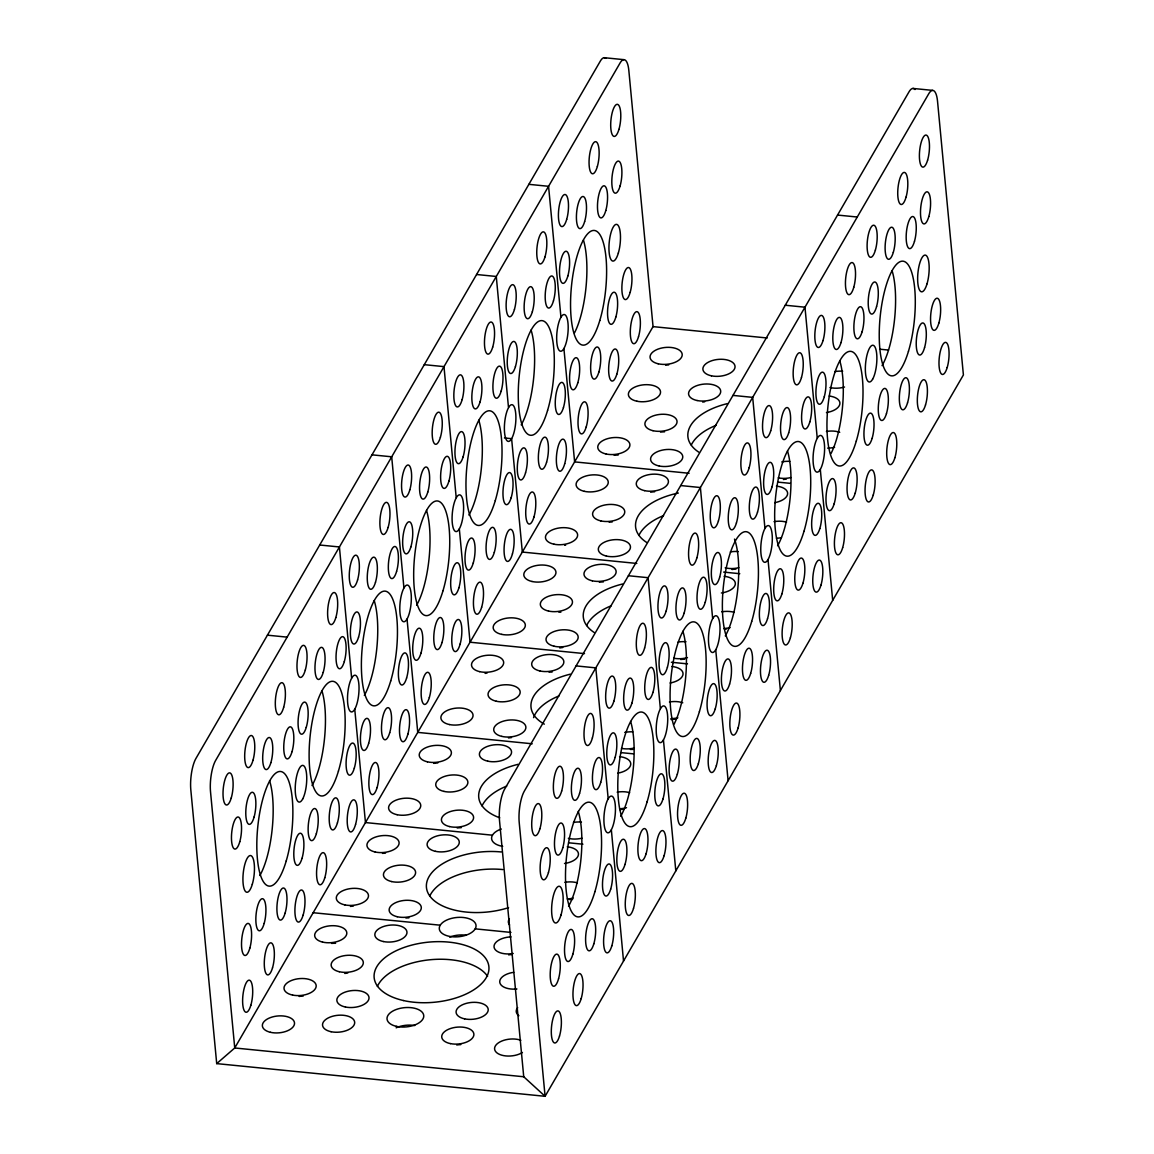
<?xml version="1.0" encoding="UTF-8"?>
<svg xmlns="http://www.w3.org/2000/svg" width="1154" height="1154" viewBox="0 0 1154 1154"><rect width="100%" height="100%" fill="white"/><g stroke="black" fill="none" stroke-linecap="round" stroke-linejoin="round"><path stroke-width="1.5" d="M440.251 925.191L313.181 912.727M502.697 846.344A18.435 9.665 -5.4 0 1 492.296 835.467L492.542 835.02A18.435 9.665 -5.4 0 1 501.298 828.99M475.174 928.855L475.419 928.422A18.435 9.665 -5.4 0 0 453.205 918.007A18.435 9.665 -5.4 0 0 444.261 934.668A18.435 9.665 -5.4 0 0 475.188 928.855L510.948 932.418M351.797 677.932L351.898 677.759A18.435 5.496 -84.3 0 1 358.822 683.731A18.435 5.496 -84.3 0 1 354.999 708.744L354.552 709.522A18.435 5.496 -84.3 0 1 347.686 703.132A18.435 5.496 -84.3 0 1 351.638 678.206L339.42 546.967L319.716 545.005M404.088 587.761L404.188 587.588A18.435 5.496 -84.3 0 1 411.112 593.56A18.435 5.496 -84.3 0 1 407.29 618.587L406.843 619.352A18.435 5.496 -84.3 0 1 399.976 612.962A18.435 5.496 -84.3 0 1 403.929 588.035L391.696 456.796L371.992 454.835M456.364 497.59L456.465 497.417A18.435 5.496 -84.3 0 1 463.403 503.389A18.435 5.496 -84.3 0 1 459.58 528.417L459.133 529.181A18.435 5.496 -84.3 0 1 452.267 522.791A18.435 5.496 -84.3 0 1 456.219 497.864L443.987 366.626L424.283 364.664M508.654 407.42L508.755 407.247A18.435 5.496 -84.3 0 1 515.694 413.233A18.435 5.496 -84.3 0 1 511.857 438.246L511.424 439.01A18.435 5.496 -84.3 0 1 504.558 432.62A18.435 5.496 -84.3 0 1 508.51 407.694L496.278 276.47L476.573 274.508M611.144 830.087A18.435 5.496 -84.3 0 1 604.09 824.071A18.435 5.496 -84.3 0 1 608.187 798.813L608.346 798.554A18.435 5.496 -84.3 0 1 615.241 804.785A18.435 5.496 -84.3 0 1 611.346 829.755L623.521 961.051M660.477 708.657L660.636 708.383A18.435 5.496 -84.3 0 1 667.531 714.614A18.435 5.496 -84.3 0 1 663.622 739.584L663.189 740.334A18.435 5.496 -84.3 0 1 656.366 733.699A18.435 5.496 -84.3 0 1 660.376 708.83L648.101 577.692L628.396 575.731M712.768 618.486L712.927 618.212A18.435 5.496 -84.3 0 1 719.822 624.444A18.435 5.496 -84.3 0 1 715.913 649.413L715.48 650.164A18.435 5.496 -84.3 0 1 708.643 643.528A18.435 5.496 -84.3 0 1 712.667 618.659L700.391 487.522L680.687 485.56M765.059 528.316L765.217 528.042A18.435 5.496 -84.3 0 1 772.113 534.273A18.435 5.496 -84.3 0 1 768.203 559.243L767.756 560.007A18.435 5.496 -84.3 0 1 760.933 553.357A18.435 5.496 -84.3 0 1 764.958 528.489L752.682 397.365L732.978 395.404M817.349 438.145L817.508 437.885A18.435 5.496 -84.3 0 1 824.403 444.102A18.435 5.496 -84.3 0 1 820.494 469.072L820.047 469.837A18.435 5.496 -84.3 0 1 813.224 463.187A18.435 5.496 -84.3 0 1 817.248 438.318L804.973 307.195L785.268 305.233M216.707 1063.613L545.092 1096.3L519.228 822.672A23.051 6.881 -84.3 0 1 524.349 791.096L928.725 93.791A23.051 6.881 -84.3 0 1 937.538 101.307L963.402 374.949L545.092 1096.3L523.728 1076.754L234.738 1047.976L210.533 791.932A23.051 6.881 -84.3 0 1 215.668 760.371L620.03 63.066A23.051 6.881 -84.3 0 1 628.843 70.582L653.049 326.625L234.738 1047.976L216.707 1063.613L190.828 789.971A23.051 6.881 -84.3 0 1 195.964 758.409L600.325 61.104A23.051 6.881 -84.3 0 1 605.792 58.32M560.945 317.249L560.786 317.523A18.435 5.496 -84.3 0 0 556.848 342.45A18.435 5.496 -84.3 0 0 563.715 348.84L563.902 348.508A18.435 5.496 -84.3 0 0 567.999 323.264A18.435 5.496 -84.3 0 0 560.945 317.249L548.568 186.299L528.864 184.337M604.249 57.7L623.939 59.662M912.929 88.425L932.634 90.387M837.559 215.062L857.263 217.024M653.049 326.625L767.222 337.992M879.608 349.186L888.522 350.066M504.457 437.972L511.611 438.679L522.329 552.059L636.792 563.441M689.082 473.27L574.62 461.888L563.902 348.508M777.753 482.098L790.274 483.353M723.673 572.096L739.772 573.697M584.501 653.611L470.039 642.215L459.321 528.849M671.383 662.266L687.481 663.867M267.425 635.176L287.13 637.138M576.106 665.901L595.81 667.863L608.187 798.828M532.225 743.782L417.748 732.386L407.03 619.02M620.881 752.61L633.402 753.851M492.455 835.193L365.457 822.557L354.754 709.191M568.605 842.781L582.914 844.209M820.306 469.404L832.683 600.368M768.016 559.575L780.392 690.539M715.725 649.745L728.102 780.71M663.435 739.916L675.811 870.881M523.728 1076.754L499.523 820.71A23.051 6.881 -84.3 0 1 504.644 789.134L909.02 91.83A23.051 6.881 -84.3 0 1 914.963 89.536M892.129 270.858A57.628 17.195 -84.3 0 1 882.06 365.63M839.766 360.798A57.628 17.195 -84.3 0 1 830.967 453.609M787.475 450.969A57.628 17.195 -84.3 0 1 777.594 545.77M665.656 365.198A16.142 8.453 -5.4 0 1 668.685 364.924M660.521 432.115A16.142 8.453 -5.4 0 1 664.56 431.827M702.699 402.082A16.142 8.453 -5.4 0 1 704.69 401.78M691.289 445.026A57.628 30.192 -5.4 0 1 716.172 425.292M614.13 455.267A16.142 8.453 -5.4 0 1 618.155 455.08M783.451 479.516A16.142 8.453 -5.4 0 1 786.437 479.054M844.54 387.023A16.142 8.453 -5.4 0 1 829.971 387.528M834.674 371.631A16.142 8.453 -5.4 0 1 842.665 371.227M829.192 396.024A16.142 8.453 -5.4 0 1 839.852 404.03A16.142 8.453 -5.4 0 1 826.452 412.569M834.602 447.276A16.142 8.453 -5.4 0 1 827.62 448.127M826.437 431.466A16.142 8.453 -5.4 0 1 839.723 432.303M698.761 452.152A57.628 30.192 -5.4 0 1 727.554 403.583M790.937 477.554A16.142 8.453 -5.4 0 1 778.214 477.828M781.792 461.917A16.142 8.453 -5.4 0 1 789.783 461.355M638.912 535.384A57.628 30.192 -5.4 0 1 663.564 515.578M646.702 542.467A57.628 30.192 -5.4 0 1 678.35 493.046M776.411 486.137A16.142 8.453 -5.4 0 1 787.605 493.926A16.142 8.453 -5.4 0 1 774.666 502.654M781.46 537.634A16.142 8.453 -5.4 0 1 776.454 538.269M774.031 521.651A16.142 8.453 -5.4 0 1 786.538 522.171M738.805 567.681A16.142 8.453 -5.4 0 1 725.188 567.826M730.309 551.929A16.142 8.453 -5.4 0 1 738.3 551.583M609.139 522.171A16.142 8.453 -5.4 0 1 612.168 521.997M731.982 569.528A16.142 8.453 -5.4 0 1 735.992 569.081M564.638 545.251A16.142 8.453 -5.4 0 1 565.633 545.236M650.64 492.21A16.142 8.453 -5.4 0 1 654.65 491.763M586.621 625.555A57.628 30.192 -5.4 0 1 611.274 605.749M594.411 632.637A57.628 30.192 -5.4 0 1 622.612 583.996M724.121 576.308A16.142 8.453 -5.4 0 1 735.286 584.371A16.142 8.453 -5.4 0 1 721.38 592.983M730.136 627.588A16.142 8.453 -5.4 0 1 724.164 628.44M721.74 611.822A16.142 8.453 -5.4 0 1 734.247 612.341M687.467 657.592A16.142 8.453 -5.4 0 1 673.777 658.198M678.018 642.1A16.142 8.453 -5.4 0 1 686.01 641.754M558.868 612.197A16.142 8.453 -5.4 0 1 560.873 612.183M559.762 647.971A16.142 8.453 -5.4 0 1 562.763 647.509M724.395 629.247A16.142 8.453 -5.4 0 1 726.414 629.031M680.687 659.525A16.142 8.453 -5.4 0 1 684.711 659.222M599.344 582.222A16.142 8.453 -5.4 0 1 603.369 581.904M583.448 240.133A57.628 17.195 -84.3 0 1 574.461 332.929M531.085 330.073A57.628 17.195 -84.3 0 1 521.204 424.874M478.795 420.244A57.628 17.195 -84.3 0 1 468.913 515.045M734.492 539.077A57.628 17.195 -84.3 0 1 725.303 635.941M533.566 717.644A57.628 30.192 -5.4 0 1 558.998 695.92M544.342 724.149A57.628 30.192 -5.4 0 1 570.321 674.167M671.844 666.478A16.142 8.453 -5.4 0 1 683.024 674.268A16.142 8.453 -5.4 0 1 670.085 682.995M677.845 717.759A16.142 8.453 -5.4 0 1 670.878 718.625M669.45 701.993A16.142 8.453 -5.4 0 1 682.764 702.786M634.224 748.023A16.142 8.453 -5.4 0 1 621.501 748.369M624.747 732.458A16.142 8.453 -5.4 0 1 632.753 731.852M508.467 737.954A16.142 8.453 -5.4 0 1 511.482 737.594M671.109 719.577A16.142 8.453 -5.4 0 1 676.143 719.115M630.401 749.48A16.142 8.453 -5.4 0 1 633.431 749.393M485.098 673.402A16.142 8.453 -5.4 0 1 487.075 673.056M549.059 672.162A16.142 8.453 -5.4 0 1 552.088 672.075M426.504 510.414A57.628 17.195 -84.3 0 1 416.623 605.215M682.908 631.31A57.628 17.195 -84.3 0 1 674.109 724.121M630.618 721.481A57.628 17.195 -84.3 0 1 620.722 816.267M578.255 811.421A57.628 17.195 -84.3 0 1 568.561 906.236M482.04 805.896A57.628 30.192 -5.4 0 1 506.707 786.09M499.74 817.797A57.628 30.192 -5.4 0 1 479.617 790.216A57.628 30.192 -5.4 0 1 518.031 764.337M619.554 756.649A16.142 8.453 -5.4 0 1 630.733 764.438A16.142 8.453 -5.4 0 1 617.794 773.166M626.507 807.67A16.142 8.453 -5.4 0 1 619.597 808.766M617.159 792.163A16.142 8.453 -5.4 0 1 629.666 792.683M581.948 838.179A16.142 8.453 -5.4 0 1 568.331 838.323M573.451 822.441A16.142 8.453 -5.4 0 1 581.443 822.095M457.172 827.966A16.142 8.453 -5.4 0 1 461.211 827.692M619.828 809.589A16.142 8.453 -5.4 0 1 623.852 809.286M433.789 763.385A16.142 8.453 -5.4 0 1 437.813 762.953M429.75 896.067A57.628 30.192 -5.4 0 1 502.899 869.568M508.568 907.664A57.628 30.192 -5.4 0 1 426.504 888.032A57.628 30.192 -5.4 0 1 501.24 851.969M567.263 846.82A16.142 8.453 -5.4 0 1 578.414 854.869A16.142 8.453 -5.4 0 1 564.508 863.495M573.278 898.101A16.142 8.453 -5.4 0 1 567.306 898.937M564.869 882.334A16.142 8.453 -5.4 0 1 577.375 882.853M509.578 924.96A16.142 8.453 -5.4 0 1 509.376 918.728M449.671 937.12A18.435 9.665 -5.4 0 1 466.303 935.259M405.891 918.021A16.142 8.453 -5.4 0 1 408.92 917.863M569.542 899.543A16.142 8.453 -5.4 0 1 572.572 899.471M350.455 906.453A16.142 8.453 -5.4 0 1 353.456 906.034M382.508 853.397A16.142 8.453 -5.4 0 1 385.523 853.123M456.753 1044.99A16.142 8.453 -5.4 0 1 460.792 1044.615M344.801 973.471A16.142 8.453 -5.4 0 1 347.801 973.01M396.154 1027.81A18.435 9.665 -5.4 0 1 414.776 1025.545M377.372 986.439A57.628 30.192 -5.4 0 1 430.673 959.695A57.628 30.192 -5.4 0 1 487.594 976.342M299.16 996.45A16.142 8.453 -5.4 0 1 303.185 996.09M331.559 943.409A16.142 8.453 -5.4 0 1 335.583 943.294M508.654 954.877A16.142 8.453 -5.4 0 1 511.669 954.517M518.853 1015.722A16.142 8.453 -5.4 0 1 517.67 1007.658M522.43 1052.491A16.142 8.453 -5.4 0 1 499.942 1054.568A16.142 8.453 -5.4 0 1 498.427 1042.841A16.142 8.453 -5.4 0 1 520.843 1040.259M516.92 988.978A16.142 8.453 -5.4 0 1 499.812 982.53A16.142 8.453 -5.4 0 1 513.703 972.317M513.213 953.507A16.142 8.453 -5.4 0 1 494.056 947.073A16.142 8.453 -5.4 0 1 511.02 936.875M374.213 600.585A57.628 17.195 -84.3 0 1 364.332 695.372M321.923 690.756A57.628 17.195 -84.3 0 1 312.042 785.542M269.574 780.695A57.628 17.195 -84.3 0 1 259.866 875.511M302.709 798.914L302.463 799.361A18.435 5.496 -84.3 0 1 295.395 784.518A18.435 5.496 -84.3 0 1 304.945 767.323A18.435 5.496 -84.3 0 1 302.709 798.914M872.597 379.233L872.337 379.666A18.435 5.496 -84.3 0 1 865.587 363.568A18.435 5.496 -84.3 0 1 875.266 347.599A18.435 5.496 -84.3 0 1 872.597 379.248M894.913 457.662A16.142 4.818 -84.3 0 0 893.557 432.577A16.142 4.818 -84.3 0 0 886.748 455.527A16.142 4.818 -84.3 0 0 894.913 457.662M886.474 413.536A16.142 4.818 -84.3 0 0 885.132 388.451A16.142 4.818 -84.3 0 0 878.324 411.401A16.142 4.818 -84.3 0 0 886.474 413.536M876.564 306.618A16.142 4.818 -84.3 0 0 874.891 281.994A16.142 4.818 -84.3 0 0 868.298 305.536A16.142 4.818 -84.3 0 0 876.564 306.618M928.826 216.534A16.142 4.818 -84.3 0 0 927.21 191.824A16.142 4.818 -84.3 0 0 920.575 215.264A16.142 4.818 -84.3 0 0 928.826 216.534M906.063 197.118A16.142 4.818 -84.3 0 0 904.447 172.422A16.142 4.818 -84.3 0 0 897.812 195.848A16.142 4.818 -84.3 0 0 906.063 197.118M875.381 250.129A16.142 4.818 -84.3 0 0 873.895 225.246A16.142 4.818 -84.3 0 0 867.173 248.456A16.142 4.818 -84.3 0 0 875.381 250.129M927.6 160.175A16.142 4.818 -84.3 0 0 926.244 135.09A16.142 4.818 -84.3 0 0 919.449 158.069A16.142 4.818 -84.3 0 0 927.6 160.175M947.203 367.477A16.142 4.818 -84.3 0 0 945.847 342.406A16.142 4.818 -84.3 0 0 939.039 365.385A16.142 4.818 -84.3 0 0 947.203 367.477M893.311 252.351A16.142 4.818 -84.3 0 0 891.97 227.266A16.142 4.818 -84.3 0 0 885.161 250.216A16.142 4.818 -84.3 0 0 893.311 252.351M914.502 241.244A16.142 4.818 -84.3 0 0 912.886 216.534A16.142 4.818 -84.3 0 0 906.251 239.974A16.142 4.818 -84.3 0 0 914.502 241.244M927.023 283.812A18.435 5.496 -84.3 0 0 925.479 255.135A18.435 5.496 -84.3 0 0 917.704 281.374A18.435 5.496 -84.3 0 0 927.023 283.812M924.556 347.657A16.142 4.818 -84.3 0 0 922.94 322.961A16.142 4.818 -84.3 0 0 916.305 346.402A16.142 4.818 -84.3 0 0 924.556 347.657M907.534 402.847A16.142 4.818 -84.3 0 0 906.193 377.762A16.142 4.818 -84.3 0 0 899.384 400.712A16.142 4.818 -84.3 0 0 907.534 402.847M908.472 351.249A57.628 17.195 -84.3 0 0 903.87 261.352A57.628 17.195 -84.3 0 0 879.42 342.969A57.628 17.195 -84.3 0 0 908.472 351.249M938.866 323.048A16.142 4.818 -84.3 0 0 937.308 298.251A16.142 4.818 -84.3 0 0 930.629 321.591A16.142 4.818 -84.3 0 0 938.866 323.048M925.508 404.953A16.142 4.818 -84.3 0 0 924.224 379.767A16.142 4.818 -84.3 0 0 917.372 402.602A16.142 4.818 -84.3 0 0 925.508 404.953M834.183 503.721A16.142 4.818 -84.3 0 0 832.842 478.621A16.142 4.818 -84.3 0 0 826.033 501.557A16.142 4.818 -84.3 0 0 834.183 503.721M823.004 340.589A16.142 4.818 -84.3 0 0 821.706 315.446A16.142 4.818 -84.3 0 0 814.868 338.324A16.142 4.818 -84.3 0 0 823.004 340.589M872.107 438.39A16.142 4.818 -84.3 0 0 870.852 413.175A16.142 4.818 -84.3 0 0 863.985 435.967A16.142 4.818 -84.3 0 0 872.107 438.39M856.282 441.102A57.628 17.195 -84.3 0 0 851.479 351.494A57.628 17.195 -84.3 0 0 827.158 433.486A57.628 17.195 -84.3 0 0 856.282 441.102M824.302 396.673A16.142 4.818 -84.3 0 0 822.557 372.165A16.142 4.818 -84.3 0 0 816.008 395.808A16.142 4.818 -84.3 0 0 824.302 396.673M842.68 547.616A16.142 4.818 -84.3 0 0 841.194 522.733A16.142 4.818 -84.3 0 0 834.472 545.943A16.142 4.818 -84.3 0 0 842.68 547.616M873.246 495.023A16.142 4.818 -84.3 0 0 871.905 469.923A16.142 4.818 -84.3 0 0 865.096 492.873A16.142 4.818 -84.3 0 0 873.246 495.023M855.215 493.119A16.142 4.818 -84.3 0 0 853.946 467.933A16.142 4.818 -84.3 0 0 847.094 490.782A16.142 4.818 -84.3 0 0 855.215 493.119M853.772 287.288A16.142 4.818 -84.3 0 0 852.157 262.578A16.142 4.818 -84.3 0 0 845.521 286.019A16.142 4.818 -84.3 0 0 853.772 287.288M840.992 342.608A16.142 4.818 -84.3 0 0 839.708 317.437A16.142 4.818 -84.3 0 0 832.856 340.3A16.142 4.818 -84.3 0 0 840.992 342.608M862.11 331.746A16.142 4.818 -84.3 0 0 860.711 306.733A16.142 4.818 -84.3 0 0 853.931 329.784A16.142 4.818 -84.3 0 0 862.11 331.746M781.893 593.892A16.142 4.818 -84.3 0 0 780.551 568.792A16.142 4.818 -84.3 0 0 773.743 591.728A16.142 4.818 -84.3 0 0 781.893 593.892M770.713 430.759A16.142 4.818 -84.3 0 0 769.415 405.617A16.142 4.818 -84.3 0 0 762.578 428.495A16.142 4.818 -84.3 0 0 770.713 430.759M819.816 528.561A16.142 4.818 -84.3 0 0 818.561 503.346A16.142 4.818 -84.3 0 0 811.695 526.123A16.142 4.818 -84.3 0 0 819.816 528.561M803.992 531.273A57.628 17.195 -84.3 0 0 799.188 441.665A57.628 17.195 -84.3 0 0 774.868 523.642A57.628 17.195 -84.3 0 0 803.992 531.273M772.012 486.844A16.142 4.818 -84.3 0 0 770.281 462.336A16.142 4.818 -84.3 0 0 763.717 485.978A16.142 4.818 -84.3 0 0 772.012 486.844M790.389 637.787A16.142 4.818 -84.3 0 0 788.903 612.889A16.142 4.818 -84.3 0 0 782.181 636.099A16.142 4.818 -84.3 0 0 790.389 637.787M820.956 585.179A16.142 4.818 -84.3 0 0 819.614 560.094A16.142 4.818 -84.3 0 0 812.805 583.044A16.142 4.818 -84.3 0 0 820.956 585.179M802.924 583.289A16.142 4.818 -84.3 0 0 801.655 558.103A16.142 4.818 -84.3 0 0 794.803 580.938A16.142 4.818 -84.3 0 0 802.924 583.289M801.482 377.459A16.142 4.818 -84.3 0 0 799.866 352.749A16.142 4.818 -84.3 0 0 793.231 376.19A16.142 4.818 -84.3 0 0 801.482 377.459M788.701 432.779A16.142 4.818 -84.3 0 0 787.417 407.607A16.142 4.818 -84.3 0 0 780.58 430.456A16.142 4.818 -84.3 0 0 788.701 432.779M809.819 421.917A16.142 4.818 -84.3 0 0 808.42 396.904A16.142 4.818 -84.3 0 0 801.641 419.955A16.142 4.818 -84.3 0 0 809.819 421.917M658.184 363.784A16.142 8.453 -5.4 0 0 682.216 354.696A16.142 8.453 -5.4 0 0 657.982 349.114A16.142 8.453 -5.4 0 0 658.184 363.784M653.005 430.702A16.142 8.453 -5.4 0 0 677.052 421.643A16.142 8.453 -5.4 0 0 652.847 416.031A16.142 8.453 -5.4 0 0 653.005 430.702M697.117 400.525A16.142 8.453 -5.4 0 0 720.702 391.105A16.142 8.453 -5.4 0 0 696.078 385.926A16.142 8.453 -5.4 0 0 697.117 400.525M711.455 375.829A16.142 8.453 -5.4 0 0 735.04 366.395A16.142 8.453 -5.4 0 0 710.417 361.216A16.142 8.453 -5.4 0 0 711.455 375.829M636.95 401.231A16.142 8.453 -5.4 0 0 660.535 391.797A16.142 8.453 -5.4 0 0 635.912 386.619A16.142 8.453 -5.4 0 0 636.95 401.231M606.11 453.998A16.142 8.453 -5.4 0 0 629.911 444.752A16.142 8.453 -5.4 0 0 605.489 439.357A16.142 8.453 -5.4 0 0 606.11 453.998M659.251 466.014A16.142 8.453 -5.4 0 0 682.75 456.508A16.142 8.453 -5.4 0 0 658.04 451.416A16.142 8.453 -5.4 0 0 659.251 466.014M644.624 490.652A16.142 8.453 -5.4 0 0 668.426 481.391A16.142 8.453 -5.4 0 0 643.99 476.011A16.142 8.453 -5.4 0 0 644.624 490.652M600.816 520.901A16.142 8.453 -5.4 0 0 624.761 511.756A16.142 8.453 -5.4 0 0 600.469 506.231A16.142 8.453 -5.4 0 0 600.816 520.901M606.34 556.04A16.142 8.453 -5.4 0 0 630.473 547.054A16.142 8.453 -5.4 0 0 606.355 541.356A16.142 8.453 -5.4 0 0 606.34 556.04M554.035 544.212A16.142 8.453 -5.4 0 0 577.62 534.792A16.142 8.453 -5.4 0 0 552.997 529.599A16.142 8.453 -5.4 0 0 554.035 544.212M584.285 491.315A16.142 8.453 -5.4 0 0 608.259 482.199A16.142 8.453 -5.4 0 0 583.996 476.645A16.142 8.453 -5.4 0 0 584.285 491.315M592.334 580.823A16.142 8.453 -5.4 0 0 616.135 571.562A16.142 8.453 -5.4 0 0 591.699 566.181A16.142 8.453 -5.4 0 0 592.334 580.823M548.525 611.057A16.142 8.453 -5.4 0 0 572.471 601.926A16.142 8.453 -5.4 0 0 548.179 596.402A16.142 8.453 -5.4 0 0 548.525 611.057M554.05 646.211A16.142 8.453 -5.4 0 0 578.183 637.224A16.142 8.453 -5.4 0 0 554.064 631.526A16.142 8.453 -5.4 0 0 554.05 646.211M501.745 634.383A16.142 8.453 -5.4 0 0 525.33 624.963A16.142 8.453 -5.4 0 0 500.706 619.77A16.142 8.453 -5.4 0 0 501.745 634.383M531.994 581.486A16.142 8.453 -5.4 0 0 555.968 572.37A16.142 8.453 -5.4 0 0 531.706 566.816A16.142 8.453 -5.4 0 0 531.994 581.486M618.919 129.436A16.142 4.818 -84.3 0 0 617.563 104.365A16.142 4.818 -84.3 0 0 610.754 127.344A16.142 4.818 -84.3 0 0 618.919 129.436M586.218 426.937A16.142 4.818 -84.3 0 0 584.876 401.852A16.142 4.818 -84.3 0 0 578.067 424.802A16.142 4.818 -84.3 0 0 586.218 426.937M577.793 382.811A16.142 4.818 -84.3 0 0 576.437 357.726A16.142 4.818 -84.3 0 0 569.629 380.676A16.142 4.818 -84.3 0 0 577.793 382.811M620.145 185.808A16.142 4.818 -84.3 0 0 618.53 161.098A16.142 4.818 -84.3 0 0 611.894 184.539A16.142 4.818 -84.3 0 0 620.145 185.808M597.383 166.392A16.142 4.818 -84.3 0 0 595.767 141.682A16.142 4.818 -84.3 0 0 589.131 165.123A16.142 4.818 -84.3 0 0 597.383 166.392M599.791 320.523A57.628 17.195 -84.3 0 0 595.19 230.627A57.628 17.195 -84.3 0 0 570.74 312.244A57.628 17.195 -84.3 0 0 599.791 320.523M566.686 219.404A16.142 4.818 -84.3 0 0 565.2 194.521A16.142 4.818 -84.3 0 0 558.478 217.731A16.142 4.818 -84.3 0 0 566.686 219.404M616.813 374.228A16.142 4.818 -84.3 0 0 615.544 349.042A16.142 4.818 -84.3 0 0 608.692 371.862A16.142 4.818 -84.3 0 0 616.813 374.228M598.854 372.122A16.142 4.818 -84.3 0 0 597.512 347.037A16.142 4.818 -84.3 0 0 590.689 369.987A16.142 4.818 -84.3 0 0 598.854 372.122M615.875 316.932A16.142 4.818 -84.3 0 0 614.26 292.236A16.142 4.818 -84.3 0 0 607.624 315.677A16.142 4.818 -84.3 0 0 615.875 316.932M638.508 336.752A16.142 4.818 -84.3 0 0 637.152 311.681A16.142 4.818 -84.3 0 0 630.358 334.66A16.142 4.818 -84.3 0 0 638.508 336.752M584.631 221.626A16.142 4.818 -84.3 0 0 583.275 196.541A16.142 4.818 -84.3 0 0 576.466 219.491A16.142 4.818 -84.3 0 0 584.631 221.626M605.807 210.518A16.142 4.818 -84.3 0 0 604.191 185.808A16.142 4.818 -84.3 0 0 597.556 209.249A16.142 4.818 -84.3 0 0 605.807 210.518M618.328 253.087A18.435 5.496 -84.3 0 0 616.799 224.41A18.435 5.496 -84.3 0 0 609.009 250.649A18.435 5.496 -84.3 0 0 618.328 253.087M630.171 292.323A16.142 4.818 -84.3 0 0 628.613 267.526A16.142 4.818 -84.3 0 0 621.948 290.866A16.142 4.818 -84.3 0 0 630.171 292.323M567.869 275.893A16.142 4.818 -84.3 0 0 566.21 251.269A16.142 4.818 -84.3 0 0 559.603 274.811A16.142 4.818 -84.3 0 0 567.869 275.893M563.455 407.521A16.142 4.818 -84.3 0 0 562.113 382.436A16.142 4.818 -84.3 0 0 555.305 405.4A16.142 4.818 -84.3 0 0 563.455 407.521M544.976 256.924A16.142 4.818 -84.3 0 0 543.592 231.882A16.142 4.818 -84.3 0 0 536.812 254.904A16.142 4.818 -84.3 0 0 544.976 256.924M546.592 462.191A16.142 4.818 -84.3 0 0 545.178 437.193A16.142 4.818 -84.3 0 0 538.413 460.258A16.142 4.818 -84.3 0 0 546.592 462.191M525.546 472.837A16.142 4.818 -84.3 0 0 524.104 447.882A16.142 4.818 -84.3 0 0 517.353 471.005A16.142 4.818 -84.3 0 0 525.546 472.837M514.453 309.373A16.142 4.818 -84.3 0 0 512.838 284.677A16.142 4.818 -84.3 0 0 506.202 308.118A16.142 4.818 -84.3 0 0 514.453 309.373M533.927 517.107A16.142 4.818 -84.3 0 0 532.585 492.022A16.142 4.818 -84.3 0 0 525.777 514.972A16.142 4.818 -84.3 0 0 533.927 517.107M564.739 463.663A16.142 4.818 -84.3 0 0 562.993 439.155A16.142 4.818 -84.3 0 0 556.444 462.812A16.142 4.818 -84.3 0 0 564.739 463.663M547.587 410.377A57.628 17.195 -84.3 0 0 542.784 320.769A57.628 17.195 -84.3 0 0 518.463 402.746A57.628 17.195 -84.3 0 0 547.587 410.377M553.458 300.877A16.142 4.818 -84.3 0 0 551.973 275.994A16.142 4.818 -84.3 0 0 545.251 299.218A16.142 4.818 -84.3 0 0 553.458 300.877M532.355 311.71A16.142 4.818 -84.3 0 0 530.955 286.697A16.142 4.818 -84.3 0 0 524.19 309.748A16.142 4.818 -84.3 0 0 532.355 311.71M515.42 366.64A16.142 4.818 -84.3 0 0 514.121 341.483A16.142 4.818 -84.3 0 0 507.284 364.332A16.142 4.818 -84.3 0 0 515.42 366.64M511.179 497.677A16.142 4.818 -84.3 0 0 509.823 472.606A16.142 4.818 -84.3 0 0 503.014 495.571A16.142 4.818 -84.3 0 0 511.179 497.677M492.7 347.094A16.142 4.818 -84.3 0 0 491.315 322.053A16.142 4.818 -84.3 0 0 484.521 345.075A16.142 4.818 -84.3 0 0 492.7 347.094M494.301 552.362A16.142 4.818 -84.3 0 0 492.888 527.364A16.142 4.818 -84.3 0 0 486.122 550.429A16.142 4.818 -84.3 0 0 494.301 552.362M473.255 563.008A16.142 4.818 -84.3 0 0 471.813 538.053A16.142 4.818 -84.3 0 0 465.062 561.176A16.142 4.818 -84.3 0 0 473.255 563.008M462.163 399.544A16.142 4.818 -84.3 0 0 460.547 374.848A16.142 4.818 -84.3 0 0 453.911 398.289A16.142 4.818 -84.3 0 0 462.163 399.544M481.636 607.278A16.142 4.818 -84.3 0 0 480.295 582.193A16.142 4.818 -84.3 0 0 473.486 605.143A16.142 4.818 -84.3 0 0 481.636 607.278M512.448 553.833A16.142 4.818 -84.3 0 0 510.703 529.325A16.142 4.818 -84.3 0 0 504.154 552.982A16.142 4.818 -84.3 0 0 512.448 553.833M495.297 500.547A57.628 17.195 -84.3 0 0 490.508 410.939A57.628 17.195 -84.3 0 0 466.173 492.917A57.628 17.195 -84.3 0 0 495.297 500.547M501.182 391.047A16.142 4.818 -84.3 0 0 499.682 366.164A16.142 4.818 -84.3 0 0 492.974 389.388A16.142 4.818 -84.3 0 0 501.182 391.047M480.064 401.88A16.142 4.818 -84.3 0 0 478.679 376.868A16.142 4.818 -84.3 0 0 471.899 399.919A16.142 4.818 -84.3 0 0 480.064 401.88M463.129 456.811A16.142 4.818 -84.3 0 0 461.831 431.654A16.142 4.818 -84.3 0 0 454.993 454.503A16.142 4.818 -84.3 0 0 463.129 456.811M729.602 684.062A16.142 4.818 -84.3 0 0 728.261 658.963A16.142 4.818 -84.3 0 0 721.452 681.899A16.142 4.818 -84.3 0 0 729.602 684.062M718.423 520.93A16.142 4.818 -84.3 0 0 717.124 495.773A16.142 4.818 -84.3 0 0 710.287 518.665A16.142 4.818 -84.3 0 0 718.423 520.93M767.525 618.732A16.142 4.818 -84.3 0 0 766.27 593.517A16.142 4.818 -84.3 0 0 759.404 616.294A16.142 4.818 -84.3 0 0 767.525 618.732M751.701 621.443A57.628 17.195 -84.3 0 0 746.898 531.835A57.628 17.195 -84.3 0 0 722.577 613.813A57.628 17.195 -84.3 0 0 751.701 621.443M719.721 577.014A16.142 4.818 -84.3 0 0 717.99 552.492A16.142 4.818 -84.3 0 0 711.427 576.149A16.142 4.818 -84.3 0 0 719.721 577.014M738.098 727.958A16.142 4.818 -84.3 0 0 736.613 703.06A16.142 4.818 -84.3 0 0 729.905 726.27A16.142 4.818 -84.3 0 0 738.098 727.958M768.665 675.35A16.142 4.818 -84.3 0 0 767.323 650.265A16.142 4.818 -84.3 0 0 760.515 673.215A16.142 4.818 -84.3 0 0 768.665 675.35M750.648 673.46A16.142 4.818 -84.3 0 0 749.364 648.274A16.142 4.818 -84.3 0 0 742.512 671.109A16.142 4.818 -84.3 0 0 750.648 673.46M749.191 467.63A16.142 4.818 -84.3 0 0 747.576 442.92A16.142 4.818 -84.3 0 0 740.94 466.36A16.142 4.818 -84.3 0 0 749.191 467.63M736.425 522.95A16.142 4.818 -84.3 0 0 735.127 497.778A16.142 4.818 -84.3 0 0 728.289 520.627A16.142 4.818 -84.3 0 0 736.425 522.95M757.529 512.087A16.142 4.818 -84.3 0 0 756.13 487.075A16.142 4.818 -84.3 0 0 749.35 510.126A16.142 4.818 -84.3 0 0 757.529 512.087M540.043 670.993A16.142 8.453 -5.4 0 0 563.844 661.732A16.142 8.453 -5.4 0 0 539.408 656.352A16.142 8.453 -5.4 0 0 540.043 670.993M496.234 701.228A16.142 8.453 -5.4 0 0 520.18 692.097A16.142 8.453 -5.4 0 0 495.888 686.572A16.142 8.453 -5.4 0 0 496.234 701.228M501.759 736.382A16.142 8.453 -5.4 0 0 525.892 727.395A16.142 8.453 -5.4 0 0 501.774 721.683A16.142 8.453 -5.4 0 0 501.759 736.382M449.454 724.553A16.142 8.453 -5.4 0 0 473.039 715.119A16.142 8.453 -5.4 0 0 448.416 709.941A16.142 8.453 -5.4 0 0 449.454 724.553M479.703 671.657A16.142 8.453 -5.4 0 0 503.678 662.526A16.142 8.453 -5.4 0 0 479.415 656.987A16.142 8.453 -5.4 0 0 479.703 671.657M458.888 587.848A16.142 4.818 -84.3 0 0 457.532 562.777A16.142 4.818 -84.3 0 0 450.724 585.742A16.142 4.818 -84.3 0 0 458.888 587.848M440.41 437.251A16.142 4.818 -84.3 0 0 439.025 412.223A16.142 4.818 -84.3 0 0 432.231 435.246A16.142 4.818 -84.3 0 0 440.41 437.251M442.011 642.533A16.142 4.818 -84.3 0 0 440.597 617.534A16.142 4.818 -84.3 0 0 433.832 640.6A16.142 4.818 -84.3 0 0 442.011 642.533M420.965 653.178A16.142 4.818 -84.3 0 0 419.522 628.223A16.142 4.818 -84.3 0 0 412.771 651.332A16.142 4.818 -84.3 0 0 420.965 653.178M409.872 489.714A16.142 4.818 -84.3 0 0 408.271 465.019A16.142 4.818 -84.3 0 0 401.635 488.459A16.142 4.818 -84.3 0 0 409.872 489.714M429.36 697.449A16.142 4.818 -84.3 0 0 428.004 672.349A16.142 4.818 -84.3 0 0 421.196 695.314A16.142 4.818 -84.3 0 0 429.36 697.449M460.157 644.004A16.142 4.818 -84.3 0 0 458.412 619.496A16.142 4.818 -84.3 0 0 451.863 643.153A16.142 4.818 -84.3 0 0 460.157 644.004M443.006 590.718A57.628 17.195 -84.3 0 0 438.217 501.11A57.628 17.195 -84.3 0 0 413.882 583.087A57.628 17.195 -84.3 0 0 443.006 590.718M448.892 481.218A16.142 4.818 -84.3 0 0 447.391 456.335A16.142 4.818 -84.3 0 0 440.684 479.559A16.142 4.818 -84.3 0 0 448.892 481.218M427.788 492.051A16.142 4.818 -84.3 0 0 426.389 467.038A16.142 4.818 -84.3 0 0 419.609 490.089A16.142 4.818 -84.3 0 0 427.788 492.051M410.838 546.982A16.142 4.818 -84.3 0 0 409.54 521.824A16.142 4.818 -84.3 0 0 402.703 544.674A16.142 4.818 -84.3 0 0 410.838 546.982M677.311 774.233A16.142 4.818 -84.3 0 0 675.984 749.134A16.142 4.818 -84.3 0 0 669.161 772.069A16.142 4.818 -84.3 0 0 677.311 774.233M666.132 611.101A16.142 4.818 -84.3 0 0 664.834 585.943A16.142 4.818 -84.3 0 0 657.996 608.836A16.142 4.818 -84.3 0 0 666.132 611.101M715.235 708.902A16.142 4.818 -84.3 0 0 713.98 683.687A16.142 4.818 -84.3 0 0 707.113 706.464A16.142 4.818 -84.3 0 0 715.235 708.902M699.411 711.614A57.628 17.195 -84.3 0 0 694.607 622.006A57.628 17.195 -84.3 0 0 670.286 703.983A57.628 17.195 -84.3 0 0 699.411 711.614M667.43 667.185A16.142 4.818 -84.3 0 0 665.699 642.663A16.142 4.818 -84.3 0 0 659.15 666.32A16.142 4.818 -84.3 0 0 667.43 667.185M685.822 818.128A16.142 4.818 -84.3 0 0 684.336 793.231A16.142 4.818 -84.3 0 0 677.614 816.441A16.142 4.818 -84.3 0 0 685.822 818.128M716.389 765.52A16.142 4.818 -84.3 0 0 715.033 740.435A16.142 4.818 -84.3 0 0 708.224 763.385A16.142 4.818 -84.3 0 0 716.389 765.52M698.358 763.631A16.142 4.818 -84.3 0 0 697.074 738.445A16.142 4.818 -84.3 0 0 690.222 761.279A16.142 4.818 -84.3 0 0 698.358 763.631M696.901 557.786A16.142 4.818 -84.3 0 0 695.285 533.09A16.142 4.818 -84.3 0 0 688.649 556.531A16.142 4.818 -84.3 0 0 696.901 557.786M684.134 613.106A16.142 4.818 -84.3 0 0 682.836 587.949A16.142 4.818 -84.3 0 0 675.999 610.798A16.142 4.818 -84.3 0 0 684.134 613.106M705.238 602.258A16.142 4.818 -84.3 0 0 703.839 577.245A16.142 4.818 -84.3 0 0 697.074 600.296A16.142 4.818 -84.3 0 0 705.238 602.258M625.021 864.404A16.142 4.818 -84.3 0 0 623.694 839.29A16.142 4.818 -84.3 0 0 616.871 862.24A16.142 4.818 -84.3 0 0 625.021 864.404M613.841 701.271A16.142 4.818 -84.3 0 0 612.543 676.114A16.142 4.818 -84.3 0 0 605.706 698.992A16.142 4.818 -84.3 0 0 613.841 701.271M662.944 799.073A16.142 4.818 -84.3 0 0 661.689 773.844A16.142 4.818 -84.3 0 0 654.823 796.635A16.142 4.818 -84.3 0 0 662.944 799.073M647.12 801.785A57.628 17.195 -84.3 0 0 642.316 712.177A57.628 17.195 -84.3 0 0 617.996 794.154A57.628 17.195 -84.3 0 0 647.12 801.785M615.14 757.356A16.142 4.818 -84.3 0 0 613.409 732.833A16.142 4.818 -84.3 0 0 606.86 756.49A16.142 4.818 -84.3 0 0 615.14 757.356M633.532 908.299A16.142 4.818 -84.3 0 0 632.046 883.401A16.142 4.818 -84.3 0 0 625.324 906.611A16.142 4.818 -84.3 0 0 633.532 908.299M664.098 855.691A16.142 4.818 -84.3 0 0 662.742 830.606A16.142 4.818 -84.3 0 0 655.934 853.556A16.142 4.818 -84.3 0 0 664.098 855.691M646.067 853.801A16.142 4.818 -84.3 0 0 644.783 828.615A16.142 4.818 -84.3 0 0 637.931 851.45A16.142 4.818 -84.3 0 0 646.067 853.801M644.624 647.957A16.142 4.818 -84.3 0 0 643.009 623.261A16.142 4.818 -84.3 0 0 636.373 646.702A16.142 4.818 -84.3 0 0 644.624 647.957M631.844 703.276A16.142 4.818 -84.3 0 0 630.546 678.119A16.142 4.818 -84.3 0 0 623.708 700.968A16.142 4.818 -84.3 0 0 631.844 703.276M652.948 692.429A16.142 4.818 -84.3 0 0 651.563 667.416A16.142 4.818 -84.3 0 0 644.783 690.467A16.142 4.818 -84.3 0 0 652.948 692.429M539.913 828.745A16.142 4.818 -84.3 0 0 538.586 803.631A16.142 4.818 -84.3 0 0 531.763 826.567A16.142 4.818 -84.3 0 0 539.913 828.745M581.198 998.571A16.142 4.818 -84.3 0 0 579.798 973.587A16.142 4.818 -84.3 0 0 573.019 996.667A16.142 4.818 -84.3 0 0 581.198 998.571M558.565 978.751A16.142 4.818 -84.3 0 0 556.892 954.142A16.142 4.818 -84.3 0 0 550.285 977.683A16.142 4.818 -84.3 0 0 558.565 978.751M559.502 1036.047A16.142 4.818 -84.3 0 0 558.175 1010.947A16.142 4.818 -84.3 0 0 551.352 1033.869A16.142 4.818 -84.3 0 0 559.502 1036.047M579.582 793.361A16.142 4.818 -84.3 0 0 578.226 768.275A16.142 4.818 -84.3 0 0 571.418 791.226A16.142 4.818 -84.3 0 0 579.582 793.361M562.806 847.714A16.142 4.818 -84.3 0 0 561.19 823.018A16.142 4.818 -84.3 0 0 554.555 846.459A16.142 4.818 -84.3 0 0 562.806 847.714M600.744 782.34A16.142 4.818 -84.3 0 0 599.186 757.558A16.142 4.818 -84.3 0 0 592.507 780.897A16.142 4.818 -84.3 0 0 600.744 782.34M594.93 891.638A57.628 17.195 -84.3 0 0 589.925 802.318A57.628 17.195 -84.3 0 0 565.72 884.671A57.628 17.195 -84.3 0 0 594.93 891.638M593.805 943.871A16.142 4.818 -84.3 0 0 592.464 918.772A16.142 4.818 -84.3 0 0 585.655 941.736A16.142 4.818 -84.3 0 0 593.805 943.871M561.695 790.952A16.142 4.818 -84.3 0 0 560.079 766.256A16.142 4.818 -84.3 0 0 553.444 789.682A16.142 4.818 -84.3 0 0 561.695 790.952M548.467 872.424A16.142 4.818 -84.3 0 0 546.852 847.728A16.142 4.818 -84.3 0 0 540.216 871.169A16.142 4.818 -84.3 0 0 548.467 872.424M572.86 954.142A16.142 4.818 -84.3 0 0 571.244 929.432A16.142 4.818 -84.3 0 0 564.609 952.872A16.142 4.818 -84.3 0 0 572.86 954.142M561.003 914.992A18.435 5.496 -84.3 0 0 559.459 886.315A18.435 5.496 -84.3 0 0 551.684 912.554A18.435 5.496 -84.3 0 0 561.003 914.992M611.808 945.862A16.142 4.818 -84.3 0 0 610.466 920.777A16.142 4.818 -84.3 0 0 603.643 943.727A16.142 4.818 -84.3 0 0 611.808 945.862M610.697 889.099A16.142 4.818 -84.3 0 0 609.355 864A16.142 4.818 -84.3 0 0 602.547 886.964A16.142 4.818 -84.3 0 0 610.697 889.099M592.391 737.925A16.142 4.818 -84.3 0 0 590.646 713.417A16.142 4.818 -84.3 0 0 584.097 737.074A16.142 4.818 -84.3 0 0 592.391 737.925M487.753 761.164A16.142 8.453 -5.4 0 0 511.554 751.903A16.142 8.453 -5.4 0 0 487.118 746.523A16.142 8.453 -5.4 0 0 487.753 761.164M443.944 791.399A16.142 8.453 -5.4 0 0 467.889 782.268A16.142 8.453 -5.4 0 0 443.598 776.743A16.142 8.453 -5.4 0 0 443.944 791.399M449.469 826.552A16.142 8.453 -5.4 0 0 473.602 817.551A16.142 8.453 -5.4 0 0 449.483 811.853A16.142 8.453 -5.4 0 0 449.469 826.552M397.164 814.724A16.142 8.453 -5.4 0 0 420.748 805.29A16.142 8.453 -5.4 0 0 396.125 800.111A16.142 8.453 -5.4 0 0 397.164 814.724M427.413 761.828A16.142 8.453 -5.4 0 0 451.402 752.696A16.142 8.453 -5.4 0 0 427.124 747.157A16.142 8.453 -5.4 0 0 427.413 761.828M435.476 851.335A16.142 8.453 -5.4 0 0 459.278 842.074A16.142 8.453 -5.4 0 0 434.827 836.693A16.142 8.453 -5.4 0 0 435.476 851.335M391.653 881.569A16.142 8.453 -5.4 0 0 415.613 872.438A16.142 8.453 -5.4 0 0 391.321 866.899A16.142 8.453 -5.4 0 0 391.653 881.569M397.192 916.723A16.142 8.453 -5.4 0 0 421.311 907.722A16.142 8.453 -5.4 0 0 397.192 902.024A16.142 8.453 -5.4 0 0 397.192 916.723M344.873 904.895A16.142 8.453 -5.4 0 0 368.472 895.461A16.142 8.453 -5.4 0 0 343.834 890.282A16.142 8.453 -5.4 0 0 344.873 904.895M375.122 851.984A16.142 8.453 -5.4 0 0 399.111 842.867A16.142 8.453 -5.4 0 0 374.834 837.314A16.142 8.453 -5.4 0 0 375.122 851.984M450.392 1043.605A16.142 8.453 -5.4 0 0 473.876 1034.099A16.142 8.453 -5.4 0 0 449.166 1029.007A16.142 8.453 -5.4 0 0 450.392 1043.605M270.469 1032.311A16.142 8.453 -5.4 0 0 294.53 1023.266A16.142 8.453 -5.4 0 0 270.339 1017.626A16.142 8.453 -5.4 0 0 270.469 1032.311M339.276 971.726A16.142 8.453 -5.4 0 0 363.322 962.652A16.142 8.453 -5.4 0 0 339.117 957.041A16.142 8.453 -5.4 0 0 339.276 971.726M345.421 1007.009A16.142 8.453 -5.4 0 0 369.02 997.575A16.142 8.453 -5.4 0 0 344.382 992.397A16.142 8.453 -5.4 0 0 345.421 1007.009M396.284 1026.324A18.435 9.665 -5.4 0 0 423.763 1015.967A18.435 9.665 -5.4 0 0 396.096 1009.548A18.435 9.665 -5.4 0 0 396.284 1026.324M464.629 1018.867A16.142 8.453 -5.4 0 0 488.214 1009.447A16.142 8.453 -5.4 0 0 463.591 1004.269A16.142 8.453 -5.4 0 0 464.629 1018.867M403.424 1000.532A57.628 30.192 -5.4 0 0 488.964 967.889A57.628 30.192 -5.4 0 0 402.183 948.155A57.628 30.192 -5.4 0 0 403.424 1000.532M331.097 1031.719A16.142 8.453 -5.4 0 0 354.682 1022.285A16.142 8.453 -5.4 0 0 330.058 1017.107A16.142 8.453 -5.4 0 0 331.097 1031.719M292.582 995.065A16.142 8.453 -5.4 0 0 316.182 985.631A16.142 8.453 -5.4 0 0 291.544 980.453A16.142 8.453 -5.4 0 0 292.582 995.065M322.543 942.082A16.142 8.453 -5.4 0 0 346.82 933.225A16.142 8.453 -5.4 0 0 322.846 927.383A16.142 8.453 -5.4 0 0 322.543 942.082M383.287 941.52A16.142 8.453 -5.4 0 0 406.973 932.172A16.142 8.453 -5.4 0 0 382.436 926.907A16.142 8.453 -5.4 0 0 383.287 941.52M406.597 678.018A16.142 4.818 -84.3 0 0 405.242 652.933A16.142 4.818 -84.3 0 0 398.433 675.912A16.142 4.818 -84.3 0 0 406.597 678.018M388.119 527.421A16.142 4.818 -84.3 0 0 386.734 502.394A16.142 4.818 -84.3 0 0 379.94 525.416A16.142 4.818 -84.3 0 0 388.119 527.421M389.72 732.703A16.142 4.818 -84.3 0 0 388.321 707.705A16.142 4.818 -84.3 0 0 381.541 730.77A16.142 4.818 -84.3 0 0 389.72 732.703M368.674 743.349A16.142 4.818 -84.3 0 0 367.232 718.394A16.142 4.818 -84.3 0 0 360.481 741.503A16.142 4.818 -84.3 0 0 368.674 743.349M357.596 579.885A16.142 4.818 -84.3 0 0 355.98 555.189A16.142 4.818 -84.3 0 0 349.345 578.616A16.142 4.818 -84.3 0 0 357.596 579.885M377.069 787.619A16.142 4.818 -84.3 0 0 375.714 762.52A16.142 4.818 -84.3 0 0 368.905 785.485A16.142 4.818 -84.3 0 0 377.069 787.619M407.867 734.175A16.142 4.818 -84.3 0 0 406.136 709.667A16.142 4.818 -84.3 0 0 399.587 733.324A16.142 4.818 -84.3 0 0 407.867 734.175M390.73 680.889A57.628 17.195 -84.3 0 0 385.926 591.281A57.628 17.195 -84.3 0 0 361.591 673.258A57.628 17.195 -84.3 0 0 390.73 680.889M396.601 571.389A16.142 4.818 -84.3 0 0 395.101 546.506A16.142 4.818 -84.3 0 0 388.393 569.715A16.142 4.818 -84.3 0 0 396.601 571.389M375.497 582.222A16.142 4.818 -84.3 0 0 374.098 557.209A16.142 4.818 -84.3 0 0 367.318 580.26A16.142 4.818 -84.3 0 0 375.497 582.222M358.548 637.152A16.142 4.818 -84.3 0 0 357.25 611.995A16.142 4.818 -84.3 0 0 350.412 634.844A16.142 4.818 -84.3 0 0 358.548 637.152M354.307 768.189A16.142 4.818 -84.3 0 0 352.951 743.104A16.142 4.818 -84.3 0 0 346.142 766.083A16.142 4.818 -84.3 0 0 354.307 768.189M335.828 617.592A16.142 4.818 -84.3 0 0 334.444 592.565A16.142 4.818 -84.3 0 0 327.664 615.587A16.142 4.818 -84.3 0 0 335.828 617.592M337.43 822.874A16.142 4.818 -84.3 0 0 336.03 797.876A16.142 4.818 -84.3 0 0 329.251 820.941A16.142 4.818 -84.3 0 0 337.43 822.874M316.384 833.52A16.142 4.818 -84.3 0 0 314.941 808.55A16.142 4.818 -84.3 0 0 308.19 831.673A16.142 4.818 -84.3 0 0 316.384 833.52M305.305 670.056A16.142 4.818 -84.3 0 0 303.69 645.36A16.142 4.818 -84.3 0 0 297.054 668.786A16.142 4.818 -84.3 0 0 305.305 670.056M324.779 877.79A16.142 4.818 -84.3 0 0 323.437 852.691A16.142 4.818 -84.3 0 0 316.614 875.655A16.142 4.818 -84.3 0 0 324.779 877.79M355.591 824.345A16.142 4.818 -84.3 0 0 353.845 799.837A16.142 4.818 -84.3 0 0 347.296 823.494A16.142 4.818 -84.3 0 0 355.591 824.345M338.439 771.06A57.628 17.195 -84.3 0 0 333.636 681.451A57.628 17.195 -84.3 0 0 309.315 763.429A57.628 17.195 -84.3 0 0 338.439 771.06M344.31 661.559A16.142 4.818 -84.3 0 0 342.825 636.676A16.142 4.818 -84.3 0 0 336.102 659.886A16.142 4.818 -84.3 0 0 344.31 661.559M323.207 672.393A16.142 4.818 -84.3 0 0 321.807 647.38A16.142 4.818 -84.3 0 0 315.028 670.431A16.142 4.818 -84.3 0 0 323.207 672.393M306.257 727.323A16.142 4.818 -84.3 0 0 304.973 702.151A16.142 4.818 -84.3 0 0 298.121 725.015A16.142 4.818 -84.3 0 0 306.257 727.323M270.887 762.635A16.142 4.818 -84.3 0 0 269.546 737.55A16.142 4.818 -84.3 0 0 262.737 760.5A16.142 4.818 -84.3 0 0 270.887 762.635M254.111 816.989A16.142 4.818 -84.3 0 0 252.495 792.293A16.142 4.818 -84.3 0 0 245.86 815.719A16.142 4.818 -84.3 0 0 254.111 816.989M252.308 884.267A18.435 5.496 -84.3 0 0 250.779 855.59A18.435 5.496 -84.3 0 0 242.989 881.829A18.435 5.496 -84.3 0 0 252.308 884.267M292.049 751.615A16.142 4.818 -84.3 0 0 290.491 726.832A16.142 4.818 -84.3 0 0 283.826 750.172A16.142 4.818 -84.3 0 0 292.049 751.615M302.016 858.374A16.142 4.818 -84.3 0 0 300.675 833.275A16.142 4.818 -84.3 0 0 293.852 856.239A16.142 4.818 -84.3 0 0 302.016 858.374M303.113 915.136A16.142 4.818 -84.3 0 0 301.771 890.037A16.142 4.818 -84.3 0 0 294.962 913.002A16.142 4.818 -84.3 0 0 303.113 915.136M283.696 707.2A16.142 4.818 -84.3 0 0 281.951 682.692A16.142 4.818 -84.3 0 0 275.402 706.349A16.142 4.818 -84.3 0 0 283.696 707.2M253.014 760.226A16.142 4.818 -84.3 0 0 251.399 735.516A16.142 4.818 -84.3 0 0 244.763 758.957A16.142 4.818 -84.3 0 0 253.014 760.226M239.787 841.699A16.142 4.818 -84.3 0 0 238.171 817.003A16.142 4.818 -84.3 0 0 231.536 840.429A16.142 4.818 -84.3 0 0 239.787 841.699M286.235 860.913A57.628 17.195 -84.3 0 0 281.23 771.593A57.628 17.195 -84.3 0 0 257.039 853.946A57.628 17.195 -84.3 0 0 286.235 860.913M285.11 913.146A16.142 4.818 -84.3 0 0 283.769 888.046A16.142 4.818 -84.3 0 0 276.96 910.996A16.142 4.818 -84.3 0 0 285.11 913.146M250.822 1005.322A16.142 4.818 -84.3 0 0 249.495 980.208A16.142 4.818 -84.3 0 0 242.672 1003.143A16.142 4.818 -84.3 0 0 250.822 1005.322M231.233 798.02A16.142 4.818 -84.3 0 0 229.891 772.906A16.142 4.818 -84.3 0 0 223.068 795.842A16.142 4.818 -84.3 0 0 231.233 798.02M272.517 967.845A16.142 4.818 -84.3 0 0 271.103 942.861A16.142 4.818 -84.3 0 0 264.338 965.927A16.142 4.818 -84.3 0 0 272.517 967.845M249.87 948.025A16.142 4.818 -84.3 0 0 248.197 923.416A16.142 4.818 -84.3 0 0 241.604 946.958A16.142 4.818 -84.3 0 0 249.87 948.025M264.179 923.402A16.142 4.818 -84.3 0 0 262.564 898.706A16.142 4.818 -84.3 0 0 255.928 922.147A16.142 4.818 -84.3 0 0 264.179 923.402"/></g></svg>
